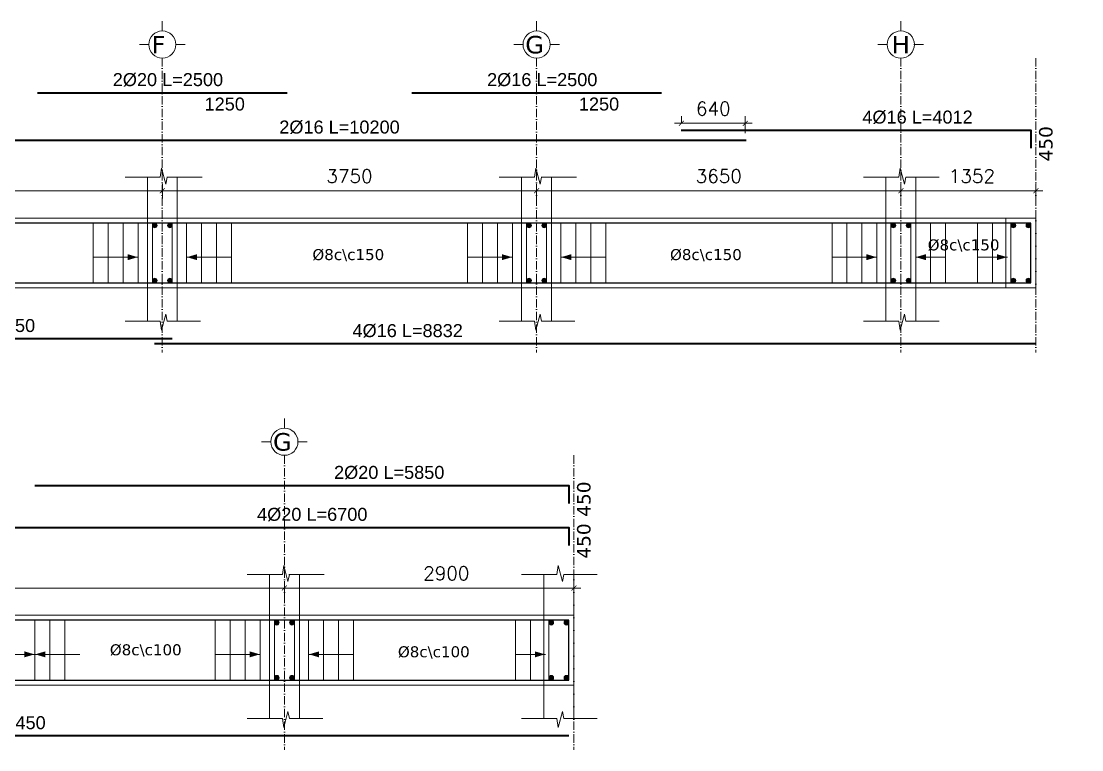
# Model space of a CAD drawing. Header units: inches. Extents: x -17020 to 43805, y -10194 to 123061.
# Drawn here: x 42259 to 43322, y 113080 to 113809 of the extents above; entities that cross this region are included whole.
import ezdxf

# ---------------------------------------------------------------- set-up
doc = ezdxf.new("R2010")
doc.units = ezdxf.units.IN
doc.header["$LTSCALE"] = 0.7
doc.header["$MEASUREMENT"] = 0
doc.linetypes.add('ACAD_ISO10W100', pattern=[18, 12, -3, 0, -3])
doc.layers.get('0').update_dxf_attribs({"lineweight": 13})
doc.layers.get('Defpoints').update_dxf_attribs({"lineweight": 5})
for name, color, linetype, lineweight in [('axis', 254, 'ACAD_ISO10W100', 9), ('BEAM FRAME', 5, 'Continuous', 18), ('COLUMN', 4, 'Continuous', 20), ('elevline', 30, 'Continuous', 20), ('FRAME 070', 5, 'Continuous', 60), ('hatch', 9, 'Continuous', 9), ('renforcment', 141, 'Continuous', 40), ('tex', 3, 'Continuous', 25), ('TEXT', 3, 'Continuous', 25), ('top rein. extension', 50, 'Continuous', 20), ('top renforcment', 7, 'Continuous', 40)]:
    doc.layers.add(name, color=color, linetype=linetype, lineweight=lineweight)
doc.styles.add('100', font='romans.shx', dxfattribs={"height": 13.5})
doc.styles.add('romanc', font='verdana.ttf', dxfattribs={"height": 250})
doc.styles.get("Standard").update_dxf_attribs({"font": 'arial.ttf', "height": 13})
doc.dimstyles.new('100', dxfattribs={"dimtxt": 13.5, "dimasz": 5, "dimexe": 7, "dimexo": 7, "dimgap": 8, "dimtad": 1, "dimdec": 0, "dimlfac": 10, "dimzin": 4, "dimdsep": 46, "dimtxsty": '100', "dimblk": 'ARCHTICK', "dimcen": 0.09, "dimdle": 7, "dimclrd": 1, "dimclre": 8, "dimclrt": 2, "dimadec": 0, "dimazin": 1, "dimtfac": 1, "dimtdec": 0, "dimtix": 1, "dimtofl": 0, "dimtmove": 0, "dimatfit": 3, "dimldrblk": 'ARCHTICK', "dimfxl": 0.18, "dimtolj": 1, "dimtzin": 0, "dimlwd": -1, "dimlwe": -1, "dimarcsym": 0})
doc.dimstyles.get("Standard").update_dxf_attribs({"dimtxt": 13, "dimasz": 5, "dimexe": 0.18, "dimexo": 0.0625, "dimgap": 6, "dimtad": 1, "dimdec": 0, "dimlfac": 10, "dimzin": 0, "dimdsep": 46, "dimtxsty": 'Standard', "dimblk": 'ARCHTICK', "dimcen": 0.09, "dimse1": 1, "dimse2": 1, "dimclrd": 1, "dimclre": 7, "dimclrt": 3, "dimadec": 0, "dimazin": 0, "dimtfac": 1, "dimtdec": 0, "dimtix": 1, "dimtofl": 0, "dimtmove": 0, "dimatfit": 3, "dimldrblk": 'ARCHTICK', "dimfxl": 1, "dimtolj": 1, "dimtzin": 0, "dimarcsym": 0})

# ---------------------------------------------------------------- blocks, each defined once
blk = doc.blocks.new('*D211')
at = {"layer": 'Defpoints', "color": 0, "transparency": 16777216}
for p in [(41965.7, 113690.2, -0.5), (41965.7, 113690.2), (42985.7, 113690.2, -167.8)]:
    blk.add_point(p, dxfattribs=at)
at = {"layer": 'TEXT', "color": 3, "transparency": 16777216, "insert": (42578.2, 113703.2), "char_height": 13, "attachment_point": 5}
blk.add_mtext('\\A1;2%%C16 L=10200', dxfattribs=at)
blk = doc.blocks.new('_ArchTick')
at = {"color": 0, "linetype": 'ByBlock', "lineweight": 0, "const_width": 0.15}
blk.add_lwpolyline([(-0.5, -0.5), (0.5, 0.5)], dxfattribs=at)
blk = doc.blocks.new('*D212')
at = {"color": 8, "transparency": 16777216}
for p, q in [((42775.7, 113633.2), (42775.7, 113646.6)), ((43140.7, 113633.6), (43140.7, 113646.6))]:
    blk.add_line(p, q, dxfattribs=at)
at = {"color": 1, "transparency": 16777216}
blk.add_line((42768.7, 113639.6), (43147.7, 113639.6), dxfattribs=at)
at = {"layer": 'Defpoints', "color": 0, "transparency": 16777216}
for p in [(43140.7, 113639.6), (42775.7, 113626.2), (43140.7, 113626.6)]:
    blk.add_point(p, dxfattribs=at)
at = {"color": 1, "transparency": 16777216, "xscale": 5, "yscale": 5, "zscale": 5, "rotation": 180}
blk.add_blockref('_ArchTick', (42775.7, 113639.6), dxfattribs=at)
at = {"color": 1, "transparency": 16777216, "xscale": 5, "yscale": 5, "zscale": 5}
blk.add_blockref('_ArchTick', (43140.7, 113639.6), dxfattribs=at)
at = {"color": 2, "transparency": 16777216, "insert": (42958.2, 113654.3), "char_height": 13.5, "attachment_point": 5, "style": '100'}
blk.add_mtext('\\A1;3650', dxfattribs=at)
blk = doc.blocks.new('*D213')
at = {"layer": 'Defpoints', "color": 0, "transparency": 16777216}
for p in [(42920.7, 113700.2, -157.8), (42920.7, 113700.2), (43321.9, 113700.2, -218.5)]:
    blk.add_point(p, dxfattribs=at)
at = {"layer": 'TEXT', "color": 3, "transparency": 16777216, "insert": (43157.3, 113713.2), "char_height": 13, "attachment_point": 5}
blk.add_mtext('\\A1;4%%C16 L=4012', dxfattribs=at)
blk = doc.blocks.new('*D215')
at = {"color": 1, "transparency": 16777216}
blk.add_line((42991.7, 113707.2), (42913.7, 113707.2), dxfattribs=at)
at = {"color": 8, "transparency": 16777216}
for p, q in [((42920.7, 113707.2), (42920.7, 113714.2)), ((42984.7, 113697.2), (42984.7, 113714.2))]:
    blk.add_line(p, q, dxfattribs=at)
at = {"layer": 'Defpoints', "color": 0, "transparency": 16777216}
for p in [(42920.7, 113707.2), (42920.7, 113700.2), (42984.7, 113690.2)]:
    blk.add_point(p, dxfattribs=at)
at = {"color": 1, "transparency": 16777216, "xscale": 5, "yscale": 5, "zscale": 5, "rotation": 180}
blk.add_blockref('_ArchTick', (42920.7, 113707.2), dxfattribs=at)
at = {"color": 1, "transparency": 16777216, "xscale": 5, "yscale": 5, "zscale": 5}
blk.add_blockref('_ArchTick', (42984.7, 113707.2), dxfattribs=at)
at = {"color": 2, "transparency": 16777216, "insert": (42952.7, 113721.9), "char_height": 13.5, "attachment_point": 5, "style": '100'}
blk.add_mtext('\\A1;640', dxfattribs=at)
blk = doc.blocks.new('*D214')
at = {"color": 8, "transparency": 16777216}
for p, q in [((42025.7, 113630.7), (42025.7, 113646.6)), ((42400.7, 113633), (42400.7, 113646.6))]:
    blk.add_line(p, q, dxfattribs=at)
at = {"color": 1, "transparency": 16777216}
blk.add_line((42407.7, 113639.6), (42018.7, 113639.6), dxfattribs=at)
at = {"layer": 'Defpoints', "color": 0, "transparency": 16777216}
for p in [(42025.7, 113639.6), (42025.7, 113623.7), (42400.7, 113626)]:
    blk.add_point(p, dxfattribs=at)
at = {"color": 1, "transparency": 16777216, "xscale": 5, "yscale": 5, "zscale": 5, "rotation": 180}
blk.add_blockref('_ArchTick', (42025.7, 113639.6), dxfattribs=at)
at = {"color": 1, "transparency": 16777216, "xscale": 5, "yscale": 5, "zscale": 5}
blk.add_blockref('_ArchTick', (42400.7, 113639.6), dxfattribs=at)
at = {"color": 2, "transparency": 16777216, "insert": (42213.2, 113654.3), "char_height": 13.5, "attachment_point": 5, "style": '100'}
blk.add_mtext('\\A1;3750', dxfattribs=at)
blk = doc.blocks.new('*D207')
at = {"layer": 'Defpoints', "color": 0, "transparency": 16777216}
for p in [(42015.7, 113491.4, -13652.7), (42410.7, 113491.4, -37100.9), (42410.7, 113491.4)]:
    blk.add_point(p, dxfattribs=at)
at = {"layer": 'TEXT', "color": 3, "transparency": 16777216, "insert": (42218, 113504.4), "char_height": 13, "attachment_point": 5}
blk.add_mtext('\\A1;4%%C16 L=3950', dxfattribs=at)
blk = doc.blocks.new('*D208')
at = {"color": 8, "transparency": 16777216}
for p, q in [((43140.7, 113633.5), (43140.7, 113646.6)), ((43275.9, 113633.3), (43275.9, 113646.6))]:
    blk.add_line(p, q, dxfattribs=at)
at = {"color": 1, "transparency": 16777216}
blk.add_line((43282.9, 113639.6), (43133.7, 113639.6), dxfattribs=at)
at = {"layer": 'Defpoints', "color": 0, "transparency": 16777216}
for p in [(43140.7, 113639.6), (43140.7, 113626.5), (43275.9, 113626.3)]:
    blk.add_point(p, dxfattribs=at)
at = {"color": 1, "transparency": 16777216, "xscale": 5, "yscale": 5, "zscale": 5, "rotation": 180}
blk.add_blockref('_ArchTick', (43140.7, 113639.6), dxfattribs=at)
at = {"color": 1, "transparency": 16777216, "xscale": 5, "yscale": 5, "zscale": 5}
blk.add_blockref('_ArchTick', (43275.9, 113639.6), dxfattribs=at)
at = {"color": 2, "transparency": 16777216, "insert": (43211.8, 113654.3), "char_height": 13.5, "attachment_point": 5, "style": '100'}
blk.add_mtext('\\A1;1352', dxfattribs=at)
blk = doc.blocks.new('*D209')
at = {"layer": 'Defpoints', "color": 0, "transparency": 16777216}
for p in [(42392.7, 113486.3, -13652.7), (43275.9, 113486.3, -37100.9), (43275.9, 113486.3)]:
    blk.add_point(p, dxfattribs=at)
at = {"layer": 'TEXT', "color": 3, "transparency": 16777216, "insert": (42646.5, 113499.3), "char_height": 13, "attachment_point": 5}
blk.add_mtext('\\A1;4%%C16 L=8832', dxfattribs=at)
blk = doc.blocks.new('*D210')
at = {"color": 8, "transparency": 16777216}
for p, q in [((42400.7, 113632), (42400.7, 113646.6)), ((42775.7, 113633.2), (42775.7, 113646.6))]:
    blk.add_line(p, q, dxfattribs=at)
at = {"color": 1, "transparency": 16777216}
blk.add_line((42782.7, 113639.6), (42393.7, 113639.6), dxfattribs=at)
at = {"layer": 'Defpoints', "color": 0, "transparency": 16777216}
for p in [(42400.7, 113639.6), (42400.7, 113625), (42775.7, 113626.2)]:
    blk.add_point(p, dxfattribs=at)
at = {"color": 1, "transparency": 16777216, "xscale": 5, "yscale": 5, "zscale": 5, "rotation": 180}
blk.add_blockref('_ArchTick', (42400.7, 113639.6), dxfattribs=at)
at = {"color": 1, "transparency": 16777216, "xscale": 5, "yscale": 5, "zscale": 5}
blk.add_blockref('_ArchTick', (42775.7, 113639.6), dxfattribs=at)
at = {"color": 2, "transparency": 16777216, "insert": (42588.2, 113654.3), "char_height": 13.5, "attachment_point": 5, "style": '100'}
blk.add_mtext('\\A1;3750', dxfattribs=at)
blk = doc.blocks.new('*D221')
at = {"layer": 'Defpoints', "color": 0, "transparency": 16777216}
for p in [(42275.7, 113737.7, -203.1), (42275.7, 113737.7), (42525.7, 113737.7, -189.9)]:
    blk.add_point(p, dxfattribs=at)
at = {"layer": 'TEXT', "color": 3, "transparency": 16777216, "insert": (42406.3, 113750.7), "char_height": 13, "attachment_point": 5}
blk.add_mtext('\\A1;2%%C20 L=2500', dxfattribs=at)
blk = doc.blocks.new('*D222')
at = {"layer": 'Defpoints', "color": 0, "transparency": 16777216}
for p in [(42400.7, 113736.2), (42525.7, 113736.2), (42525.7, 113713.8)]:
    blk.add_point(p, dxfattribs=at)
at = {"layer": 'TEXT', "color": 3, "transparency": 16777216, "insert": (42463.2, 113726.4), "char_height": 13, "attachment_point": 5}
blk.add_mtext('\\A1;1250', dxfattribs=at)
blk = doc.blocks.new('*D223')
at = {"layer": 'Defpoints', "color": 0, "transparency": 16777216}
for p in [(42650.7, 113737.7, -203.1), (42650.7, 113737.7), (42900.7, 113737.7, -189.9)]:
    blk.add_point(p, dxfattribs=at)
at = {"layer": 'TEXT', "color": 3, "transparency": 16777216, "insert": (42781.3, 113750.7), "char_height": 13, "attachment_point": 5}
blk.add_mtext('\\A1;2%%C16 L=2500', dxfattribs=at)
blk = doc.blocks.new('*D224')
at = {"layer": 'Defpoints', "color": 0, "transparency": 16777216}
for p in [(42775.7, 113736.2), (42900.7, 113736.2), (42900.7, 113713.8)]:
    blk.add_point(p, dxfattribs=at)
at = {"layer": 'TEXT', "color": 3, "transparency": 16777216, "insert": (42838.2, 113726.4), "char_height": 13, "attachment_point": 5}
blk.add_mtext('\\A1;1250', dxfattribs=at)
blk = doc.blocks.new('*D259')
at = {"color": 8, "transparency": 16777216}
for p, q in [((42523, 113235.4), (42523, 113248.7)), ((42813, 113235.8), (42813, 113248.7))]:
    blk.add_line(p, q, dxfattribs=at)
at = {"color": 1, "transparency": 16777216}
blk.add_line((42516, 113241.7), (42820, 113241.7), dxfattribs=at)
at = {"layer": 'Defpoints', "color": 0, "transparency": 16777216}
for p in [(42813, 113241.7), (42523, 113228.4), (42813, 113228.8, 217.9)]:
    blk.add_point(p, dxfattribs=at)
at = {"color": 1, "transparency": 16777216, "xscale": 5, "yscale": 5, "zscale": 5, "rotation": 180}
blk.add_blockref('_ArchTick', (42523, 113241.7), dxfattribs=at)
at = {"color": 1, "transparency": 16777216, "xscale": 5, "yscale": 5, "zscale": 5}
blk.add_blockref('_ArchTick', (42813, 113241.7), dxfattribs=at)
at = {"color": 2, "transparency": 16777216, "insert": (42685.2, 113256.5), "char_height": 13.5, "attachment_point": 5, "style": '100'}
blk.add_mtext('\\A1;2900', dxfattribs=at)
blk = doc.blocks.new('*D260')
at = {"layer": 'Defpoints', "color": 0, "transparency": 16777216}
for p in [(42188, 113302.3, -157.8), (42188, 113302.3), (42858, 113302.3, -218.5)]:
    blk.add_point(p, dxfattribs=at)
at = {"layer": 'TEXT', "color": 3, "transparency": 16777216, "insert": (42550.9, 113315.3), "char_height": 13, "attachment_point": 5}
blk.add_mtext('\\A1;4%%C20 L=6700', dxfattribs=at)
blk = doc.blocks.new('*D261')
at = {"color": 8, "transparency": 16777216}
for p, q in [((41773, 113232.8), (41773, 113248.7)), ((42523, 113237.5), (42523, 113248.7))]:
    blk.add_line(p, q, dxfattribs=at)
at = {"color": 1, "transparency": 16777216}
blk.add_line((42530, 113241.7), (41766, 113241.7), dxfattribs=at)
at = {"layer": 'Defpoints', "color": 0, "transparency": 16777216}
for p in [(41773, 113241.7), (42523, 113230.5), (41773, 113225.8)]:
    blk.add_point(p, dxfattribs=at)
at = {"color": 1, "transparency": 16777216, "xscale": 5, "yscale": 5, "zscale": 5, "rotation": 180}
blk.add_blockref('_ArchTick', (41773, 113241.7), dxfattribs=at)
at = {"color": 1, "transparency": 16777216, "xscale": 5, "yscale": 5, "zscale": 5}
blk.add_blockref('_ArchTick', (42523, 113241.7), dxfattribs=at)
at = {"color": 2, "transparency": 16777216, "insert": (42148, 113256.5), "char_height": 13.5, "attachment_point": 5, "style": '100'}
blk.add_mtext('\\A1;7500', dxfattribs=at)
blk = doc.blocks.new('*D263')
at = {"layer": 'Defpoints', "color": 0, "transparency": 16777216}
for p in [(41763, 113093.6, -13652.7), (42808, 113093.6, -37100.9), (42808, 113093.6)]:
    blk.add_point(p, dxfattribs=at)
at = {"layer": 'TEXT', "color": 3, "transparency": 16777216, "insert": (42223.5, 113106.6), "char_height": 13, "attachment_point": 5}
blk.add_mtext('\\A1;5%%C20 L=10450', dxfattribs=at)
blk = doc.blocks.new('*D273')
at = {"layer": 'Defpoints', "color": 0, "transparency": 16777216}
for p in [(42273, 113344.3, -157.8), (42273, 113344.3), (42858, 113344.3, -218.5)]:
    blk.add_point(p, dxfattribs=at)
at = {"layer": 'TEXT', "color": 3, "transparency": 16777216, "insert": (42628, 113357.3), "char_height": 13, "attachment_point": 5}
blk.add_mtext('\\A1;2%%C20 L=5850', dxfattribs=at)

msp = doc.modelspace()

# ---------------------------------------------------------------- hatches: boundary and pattern name
at = {"layer": 'elevline'}
for points in [[(42395.45, 113604.9, 1), (42390.69, 113604.9, 1)], [(42405.94, 113604.9, -1), (42410.69, 113604.9, -1)], [(42770.45, 113604.9, 1), (42765.69, 113604.9, 1)], [(42780.94, 113604.9, -1), (42785.69, 113604.9, -1)], [(43135.45, 113604.9, 1), (43130.69, 113604.9, 1)], [(43145.94, 113604.9, -1), (43150.69, 113604.9, -1)], [(43255.62, 113604.9, 1), (43250.87, 113604.9, 1)], [(43266.11, 113604.9, -1), (43270.87, 113604.9, -1)], [(42395.45, 113549.66, -1), (42390.69, 113549.66, -1)], [(42405.94, 113549.66, 1), (42410.69, 113549.66, 1)], [(42770.45, 113549.66, -1), (42765.69, 113549.66, -1)], [(42780.94, 113549.66, 1), (42785.69, 113549.66, 1)], [(43135.45, 113549.66, -1), (43130.69, 113549.66, -1)], [(43145.94, 113549.66, 1), (43150.69, 113549.66, 1)], [(43255.62, 113549.66, -1), (43250.87, 113549.66, -1)], [(43266.11, 113549.66, 1), (43270.87, 113549.66, 1)], [(42517.74, 113207.07, 1), (42512.98, 113207.07, 1)], [(42528.22, 113207.07, -1), (42532.98, 113207.07, -1)], [(42792.74, 113207.07, 1), (42787.98, 113207.07, 1)], [(42803.22, 113207.07, -1), (42807.98, 113207.07, -1)], [(42517.74, 113151.83, -1), (42512.98, 113151.83, -1)], [(42528.22, 113151.83, 1), (42532.98, 113151.83, 1)], [(42792.74, 113151.83, -1), (42787.98, 113151.83, -1)], [(42803.22, 113151.83, 1), (42807.98, 113151.83, 1)]]:
    msp.add_hatch(color=256, dxfattribs=at).paths.add_polyline_path(points)

# ---------------------------------------------------------------- linework, layer by layer
at = {"layer": 'axis'}
for p, q in [((42400.69, 113772.47), (42400.69, 113477.54)), ((42775.69, 113772.47), (42775.69, 113477.54)), ((43140.69, 113772.47), (43140.69, 113477.54)), ((43275.87, 113772.47), (43275.87, 113477.54)), ((42522.98, 113374.64), (42522.98, 113079.71)), ((42812.98, 113374.64), (42812.98, 113079.71))]:
    msp.add_line(p, q, dxfattribs=at)
at = {"layer": 'BEAM FRAME', "elevation": 217.91}
for points in [[(42010.69, 113542.28), (43275.87, 113542.28), (43275.87, 113612.28), (42010.69, 113612.28)], [(41757.98, 113144.45), (42812.98, 113144.45), (42812.98, 113214.45), (41757.98, 113214.45)]]:
    msp.add_lwpolyline(points, close=True, dxfattribs=at)
at = {"layer": 'COLUMN', "lineweight": 20}
for p, q in [((42385.69, 113653.21, 217.91), (42385.69, 113612.28, 217.91)), ((42415.69, 113653.21, 217.91), (42415.69, 113612.28, 217.91)), ((42760.69, 113653.21, 217.91), (42760.69, 113612.28, 217.91)), ((42790.69, 113653.21, 217.91), (42790.69, 113612.28, 217.91)), ((43125.69, 113653.21, 217.91), (43125.69, 113612.28, 217.91)), ((43155.69, 113653.21, 217.91), (43155.69, 113612.28, 217.91)), ((42385.69, 113508.86, 217.91), (42385.69, 113542.28, 217.91)), ((42415.69, 113508.86, 217.91), (42415.69, 113542.28, 217.91)), ((42760.69, 113508.86, 217.91), (42760.69, 113542.28, 217.91)), ((42790.69, 113508.86, 217.91), (42790.69, 113542.28, 217.91)), ((43125.69, 113508.86, 217.91), (43125.69, 113542.28, 217.91)), ((43155.69, 113508.86, 217.91), (43155.69, 113542.28, 217.91)), ((42507.98, 113255.38, 217.91), (42507.98, 113214.45, 217.91)), ((42537.98, 113255.38, 217.91), (42537.98, 113214.45, 217.91)), ((42782.98, 113255.38, 217.91), (42782.98, 113214.45, 217.91)), ((42812.98, 113255.38, 217.91), (42812.98, 113214.45, 217.91)), ((42507.98, 113111.02, 217.91), (42507.98, 113144.45, 217.91)), ((42537.98, 113111.02, 217.91), (42537.98, 113144.45, 217.91)), ((42782.98, 113111.02, 217.91), (42782.98, 113144.45, 217.91)), ((42812.98, 113111.02, 217.91), (42812.98, 113144.45, 217.91))]:
    msp.add_line(p, q, dxfattribs=at)
at = {"layer": 'elevline'}
for p, q in [((42331.42, 113547.28), (42331.42, 113607.28)), ((42346.42, 113547.28), (42346.42, 113607.28)), ((42361.42, 113547.28), (42361.42, 113607.28)), ((42376.38, 113547.28), (42376.38, 113607.28)), ((42425, 113547.28), (42425, 113607.28)), ((42439.96, 113547.28), (42439.96, 113607.28)), ((42454.96, 113547.28), (42454.96, 113607.28)), ((42469.96, 113547.28), (42469.96, 113607.28)), ((42706.42, 113547.28), (42706.42, 113607.28)), ((42721.42, 113547.28), (42721.42, 113607.28)), ((42736.42, 113547.28), (42736.42, 113607.28)), ((42751.38, 113547.28), (42751.38, 113607.28)), ((42800, 113547.28), (42800, 113607.28)), ((42814.96, 113547.28), (42814.96, 113607.28)), ((42829.96, 113547.28), (42829.96, 113607.28)), ((42844.96, 113547.28), (42844.96, 113607.28)), ((43071.62, 113547.28), (43071.62, 113607.28)), ((43086.62, 113547.28), (43086.62, 113607.28)), ((43101.62, 113547.28), (43101.62, 113607.28)), ((43116.58, 113547.28), (43116.58, 113607.28)), ((43130.65, 113547.28), (43130.65, 113607.28)), ((43170.19, 113547.28), (43170.19, 113607.28)), ((43185.19, 113547.28), (43185.19, 113607.28)), ((43217.37, 113547.28), (43217.37, 113607.28)), ((43232.37, 113547.28), (43232.37, 113607.28)), ((43250.83, 113547.28), (43250.83, 113607.28)), ((42272.98, 113149.45), (42272.98, 113209.45)), ((42287.94, 113149.45), (42287.94, 113209.45)), ((42302.94, 113149.45), (42302.94, 113209.45)), ((42453.71, 113149.45), (42453.71, 113209.45)), ((42468.71, 113149.45), (42468.71, 113209.45)), ((42483.71, 113149.45), (42483.71, 113209.45)), ((42498.67, 113149.45), (42498.67, 113209.45)), ((42547.29, 113149.45), (42547.29, 113209.45)), ((42562.25, 113149.45), (42562.25, 113209.45)), ((42577.25, 113149.45), (42577.25, 113209.45)), ((42592.25, 113149.45), (42592.25, 113209.45)), ((42754.48, 113149.45), (42754.48, 113209.45)), ((42769.48, 113149.45), (42769.48, 113209.45)), ((42787.94, 113149.45), (42787.94, 113209.45))]:
    msp.add_line(p, q, dxfattribs=at)
for centre in [(42393.07, 113604.9), (42408.31, 113604.9), (42768.07, 113604.9), (42783.31, 113604.9), (43133.07, 113604.9), (43148.31, 113604.9), (43253.25, 113604.9), (43268.49, 113604.9), (42393.07, 113549.66), (42408.31, 113549.66), (42768.07, 113549.66), (42783.31, 113549.66), (43133.07, 113549.66), (43148.31, 113549.66), (43253.25, 113549.66), (43268.49, 113549.66), (42515.36, 113207.07), (42530.6, 113207.07), (42790.36, 113207.07), (42805.6, 113207.07), (42515.36, 113151.83), (42530.6, 113151.83), (42790.36, 113151.83), (42805.6, 113151.83)]:
    msp.add_circle(centre, 2.38, dxfattribs=at)
at = {"layer": 'FRAME 070', "lineweight": 20}
for p, q in [((42398.66, 113653.21, 217.91), (42400.01, 113662.21, 217.91)), ((42400.01, 113662.21, 217.91), (42404.19, 113646.13, 217.91)), ((42773.66, 113653.21, 217.91), (42775.01, 113662.21, 217.91)), ((42775.01, 113662.21, 217.91), (42779.19, 113646.13, 217.91)), ((43138.66, 113653.21, 217.91), (43140.01, 113662.21, 217.91)), ((43140.01, 113662.21, 217.91), (43144.19, 113646.13, 217.91)), ((42363.3, 113653.21, 217.91), (42398.66, 113653.21, 217.91)), ((42404.19, 113646.13, 217.91), (42405.7, 113653.21, 217.91)), ((42405.22, 113653.21, 217.91), (42440.58, 113653.21, 217.91)), ((42738.3, 113653.21, 217.91), (42773.66, 113653.21, 217.91)), ((42779.19, 113646.13, 217.91), (42780.7, 113653.21, 217.91)), ((42780.22, 113653.21, 217.91), (42815.58, 113653.21, 217.91)), ((43103.3, 113653.21, 217.91), (43138.66, 113653.21, 217.91)), ((43144.19, 113646.13, 217.91), (43145.7, 113653.21, 217.91)), ((43145.7, 113653.21, 217.91), (43179.09, 113653.21, 217.91)), ((42400.01, 113499.86, 217.91), (42404.19, 113515.93, 217.91)), ((42404.19, 113515.93, 217.91), (42405.7, 113508.86, 217.91)), ((42775.01, 113499.86, 217.91), (42779.19, 113515.93, 217.91)), ((42779.19, 113515.93, 217.91), (42780.7, 113508.86, 217.91)), ((43140.01, 113499.86, 217.91), (43144.19, 113515.93, 217.91)), ((43144.19, 113515.93, 217.91), (43145.7, 113508.86, 217.91)), ((42363.3, 113508.86, 217.91), (42398.66, 113508.86, 217.91)), ((42398.66, 113508.86, 217.91), (42400.01, 113499.86, 217.91)), ((42405.7, 113508.86, 217.91), (42439.09, 113508.86, 217.91)), ((42738.3, 113508.86, 217.91), (42773.66, 113508.86, 217.91)), ((42773.66, 113508.86, 217.91), (42775.01, 113499.86, 217.91)), ((42780.7, 113508.86, 217.91), (42814.09, 113508.86, 217.91)), ((43103.3, 113508.86, 217.91), (43138.66, 113508.86, 217.91)), ((43138.66, 113508.86, 217.91), (43140.01, 113499.86, 217.91)), ((43145.7, 113508.86, 217.91), (43179.09, 113508.86, 217.91)), ((42520.95, 113255.38, 217.91), (42522.3, 113264.38, 217.91)), ((42522.3, 113264.38, 217.91), (42526.48, 113248.3, 217.91)), ((42795.95, 113255.38, 217.91), (42797.3, 113264.38, 217.91)), ((42797.3, 113264.38, 217.91), (42801.48, 113248.3, 217.91)), ((42485.59, 113255.38, 217.91), (42520.95, 113255.38, 217.91)), ((42526.48, 113248.3, 217.91), (42527.99, 113255.38, 217.91)), ((42527.51, 113255.38, 217.91), (42562.87, 113255.38, 217.91)), ((42760.59, 113255.38, 217.91), (42795.95, 113255.38, 217.91)), ((42801.48, 113248.3, 217.91), (42802.99, 113255.38, 217.91)), ((42802.99, 113255.38, 217.91), (42836.38, 113255.38, 217.91)), ((42485.59, 113111.02, 217.91), (42520.95, 113111.02, 217.91)), ((42520.95, 113111.02, 217.91), (42522.3, 113102.02, 217.91)), ((42522.3, 113102.02, 217.91), (42526.48, 113118.1, 217.91)), ((42526.48, 113118.1, 217.91), (42527.99, 113111.02, 217.91)), ((42527.99, 113111.02, 217.91), (42561.38, 113111.02, 217.91)), ((42760.59, 113111.02, 217.91), (42795.95, 113111.02, 217.91)), ((42795.95, 113111.02, 217.91), (42797.3, 113102.02, 217.91)), ((42797.3, 113102.02, 217.91), (42801.48, 113118.1, 217.91)), ((42801.48, 113118.1, 217.91), (42802.99, 113111.02, 217.91)), ((42802.99, 113111.02, 217.91), (42836.38, 113111.02, 217.91))]:
    msp.add_line(p, q, dxfattribs=at)
at = {"layer": 'FRAME 070', "lineweight": 15}
for points in [[(42385.69, 113542.28), (42415.69, 113542.28), (42415.69, 113612.28), (42385.69, 113612.28)], [(42760.69, 113542.28), (42790.69, 113542.28), (42790.69, 113612.28), (42760.69, 113612.28)], [(43125.69, 113542.28), (43155.69, 113542.28), (43155.69, 113612.28), (43125.69, 113612.28)], [(43245.87, 113542.28), (43275.87, 113542.28), (43275.87, 113612.28), (43245.87, 113612.28)], [(42507.98, 113144.45), (42537.98, 113144.45), (42537.98, 113214.45), (42507.98, 113214.45)], [(42782.98, 113144.45), (42812.98, 113144.45), (42812.98, 113214.45), (42782.98, 113214.45)]]:
    msp.add_lwpolyline(points, close=True, dxfattribs=at)
at = {"layer": 'hatch'}
for p, q in [((42400.69, 113809.45), (42400.69, 113799.71)), ((42775.69, 113809.45), (42775.69, 113799.71)), ((43140.49, 113809.45), (43140.49, 113799.71)), ((42377.77, 113785.97), (42387.5, 113785.97)), ((42423.62, 113785.97), (42413.88, 113785.97)), ((42752.77, 113785.97), (42762.5, 113785.97)), ((42798.62, 113785.97), (42788.88, 113785.97)), ((43117.57, 113785.97), (43127.3, 113785.97)), ((43163.42, 113785.97), (43153.68, 113785.97)), ((42522.98, 113411.62), (42522.98, 113401.88)), ((42500.06, 113388.14), (42509.79, 113388.14)), ((42545.9, 113388.14), (42536.17, 113388.14))]:
    msp.add_line(p, q, dxfattribs=at)
for centre in [(42400.69, 113786.09), (42775.69, 113786.09), (43140.49, 113786.09), (42522.98, 113388.26)]:
    msp.add_circle(centre, 13.62, dxfattribs=at)
at = {"layer": 'renforcment', "lineweight": -2, "elevation": 217.91}
for points in [[(42015.69, 113547.28), (43270.87, 113547.28), (43270.87, 113607.28), (42015.69, 113607.28)], [(41762.98, 113149.45), (42807.98, 113149.45), (42807.98, 113209.45), (41762.98, 113209.45)]]:
    msp.add_lwpolyline(points, close=True, dxfattribs=at)
at = {"layer": 'top rein. extension'}
for p, q in [((42376.38, 113573.12), (42331.42, 113573.12)), ((42425, 113573.12), (42469.96, 113573.12)), ((42751.38, 113573.12), (42706.42, 113573.12)), ((42800, 113573.12), (42844.96, 113573.12)), ((43116.58, 113573.12), (43071.62, 113573.12)), ((43155.23, 113573.12), (43185.19, 113573.12)), ((43247.33, 113573.12), (43217.37, 113573.12)), ((42272.98, 113175.29), (42228.02, 113175.29)), ((42272.98, 113175.29), (42317.94, 113175.29)), ((42498.67, 113175.29), (42453.71, 113175.29)), ((42547.29, 113175.29), (42592.25, 113175.29)), ((42784.44, 113175.29), (42754.48, 113175.29))]:
    msp.add_line(p, q, dxfattribs=at)
for points in [[(42365.91, 113576.12), (42376.03, 113573.12), (42365.91, 113570.12)], [(42435.48, 113576.12), (42425.35, 113573.12), (42435.48, 113570.12)], [(42740.91, 113576.12), (42751.03, 113573.12), (42740.91, 113570.12)], [(42810.48, 113576.12), (42800.35, 113573.12), (42810.48, 113570.12)], [(43106.11, 113576.12), (43116.23, 113573.12), (43106.11, 113570.12)], [(43165.7, 113576.12), (43155.58, 113573.12), (43165.7, 113570.12)], [(43236.85, 113576.12), (43246.98, 113573.12), (43236.85, 113570.12)], [(42262.51, 113178.29), (42272.63, 113175.29), (42262.51, 113172.29)], [(42283.45, 113178.29), (42273.33, 113175.29), (42283.45, 113172.29)], [(42488.19, 113178.29), (42498.32, 113175.29), (42488.19, 113172.29)], [(42557.77, 113178.29), (42547.64, 113175.29), (42557.77, 113172.29)], [(42773.97, 113178.29), (42784.09, 113175.29), (42773.97, 113172.29)]]:
    msp.add_solid(points, dxfattribs=at)
at = {"layer": 'top renforcment'}
for p, q in [((42410.69, 113491.41), (42015.69, 113491.41)), ((43275.87, 113486.29), (42392.69, 113486.29)), ((42807.98, 113093.58), (41762.98, 113093.58))]:
    msp.add_line(p, q, dxfattribs=at)
for points in [[(42275.69, 113737.72), (42525.69, 113737.72)], [(42650.69, 113737.72), (42900.69, 113737.72)], [(42920.66, 113700.16), (43270.87, 113700.16), (43270.87, 113682.27)], [(42015.69, 113669.88), (42015.69, 113690.16), (42985.66, 113690.16)], [(42272.98, 113344.29), (42807.98, 113344.29), (42807.98, 113326.4)], [(42187.95, 113302.33), (42807.98, 113302.33), (42807.98, 113284.44)]]:
    msp.add_lwpolyline(points, dxfattribs=at)
at = {"layer": 'top renforcment', "lineweight": 15}
for points in [[(42390.69, 113547.28), (42410.69, 113547.28), (42410.69, 113607.28), (42390.69, 113607.28)], [(42765.69, 113547.28), (42785.69, 113547.28), (42785.69, 113607.28), (42765.69, 113607.28)], [(43130.69, 113547.28), (43150.69, 113547.28), (43150.69, 113607.28), (43130.69, 113607.28)], [(43250.87, 113547.28), (43270.87, 113547.28), (43270.87, 113607.28), (43250.87, 113607.28)], [(42512.98, 113149.45), (42532.98, 113149.45), (42532.98, 113209.45), (42512.98, 113209.45)], [(42787.98, 113149.45), (42807.98, 113149.45), (42807.98, 113209.45), (42787.98, 113209.45)]]:
    msp.add_lwpolyline(points, close=True, dxfattribs=at)

# ---------------------------------------------------------------- texts
at = {"layer": 'tex', "style": 'romanc'}
for s, p in [('%%C8c\\c150', (43167.47, 113579.93, -33436.19)), ('%%C8c\\c150', (42551.04, 113570.21, -33436.19)), ('%%C8c\\c150', (42909.32, 113570.21, -33436.19)), ('%%C8c\\c100', (42348.1, 113174.38, -33218.28)), ('%%C8c\\c100', (42636.7, 113172.38, -33436.19))]:
    msp.add_text(s, height=11, dxfattribs=at).set_placement(p)
at = {"layer": 'TEXT', "style": 'romanc'}
for s, p in [('F', (42389.98, 113777.17)), ('G', (42764.29, 113777.17)), ('H', (43131.47, 113777.17)), ('G', (42511.58, 113379.34))]:
    msp.add_text(s, height=17.6, dxfattribs=at).set_placement(p)
for p in [(43292.54, 113668.98, -73175.05), (42829.66, 113313.12, -73175.05), (42829.66, 113271.15, -73175.05)]:
    msp.add_text('450', height=13.5, rotation=90, dxfattribs=at).set_placement(p)

# ---------------------------------------------------------------- dimensions: what is measured, and where the dimension line sits
dim = msp.add_linear_dim(base=(42920.66, 113707.16), p1=(42984.66, 113690.16), p2=(42920.66, 113700.16), dimstyle='100')
dim.commit()
dim.dimension.update_dxf_attribs({"geometry": '*D215', "text_midpoint": (42952.66, 113721.91)})
for base, p1, p2, picture, middle in [((42025.69, 113639.58), (42400.69, 113625.99), (42025.69, 113623.67), '*D214', (42213.19, 113639.58)), ((42400.69, 113639.58), (42775.69, 113626.23), (42400.69, 113625.01), '*D210', (42588.19, 113639.58)), ((43140.69, 113639.58), (43275.87, 113626.26), (43140.69, 113626.47), '*D208', (43211.78, 113639.58)), ((41772.98, 113241.75), (42522.98, 113230.48), (41772.98, 113225.84), '*D261', (42147.98, 113241.75))]:
    dim = msp.add_linear_dim(base=base, p1=p1, p2=p2, angle=180, dimstyle='100')
    dim.commit()
    dim.dimension.update_dxf_attribs({"geometry": picture, "text_midpoint": middle, "dimtype": 160})
for base, p1, p2, picture, middle in [((43140.69, 113639.58), (42775.69, 113626.23), (43140.69, 113626.58), '*D212', (42958.19, 113639.58)), ((42812.98, 113241.75), (42522.98, 113228.4), (42812.98, 113228.75, 217.91), '*D259', (42685.19, 113241.75))]:
    dim = msp.add_linear_dim(base=base, p1=p1, p2=p2, dimstyle='100')
    dim.commit()
    dim.dimension.update_dxf_attribs({"geometry": picture, "text_midpoint": middle, "dimtype": 160})
at = {"layer": 'TEXT'}
for base, p1, p2, angle, text, picture, middle in [((42275.69, 113737.72), (42525.69, 113737.72, -189.88), (42275.69, 113737.72, -203.15), 180, '2%%C20 L=<>', '*D221', (42406.26, 113737.72)), ((42650.69, 113737.72), (42900.69, 113737.72, -189.88), (42650.69, 113737.72, -203.15), 180, '2%%C16 L=<>', '*D223', (42781.26, 113737.72)), ((42920.66, 113700.16), (43321.87, 113700.16, -218.54), (42920.66, 113700.16, -157.78), 180, '4%%C16 L=<>', '*D213', (43157.28, 113700.16)), ((41965.69, 113690.16), (42985.66, 113690.16, -167.76), (41965.69, 113690.16, -0.48), 180, '2%%C16 L=<>', '*D211', (42578.17, 113690.16)), ((42410.69, 113491.41, 12366.96), (42015.69, 113491.41, -1285.72), (42410.69, 113491.41, -24733.92), 0, '4%%C16 L=<>', '*D207', (42218, 113491.41, 12366.96)), ((43275.87, 113486.29, 12366.96), (42392.69, 113486.29, -1285.72), (43275.87, 113486.29, -24733.92), 0, '4%%C16 L=<>', '*D209', (42646.46, 113486.29, 12366.96)), ((42272.98, 113344.29), (42857.98, 113344.29, -218.54), (42272.98, 113344.29, -157.78), 180, '2%%C20 L=<>', '*D273', (42628.02, 113344.29)), ((42187.95, 113302.33), (42857.98, 113302.33, -218.54), (42187.95, 113302.33, -157.78), 180, '4%%C20 L=<>', '*D260', (42550.9, 113302.33)), ((42807.98, 113093.58, 12366.96), (41762.98, 113093.58, -1285.72), (42807.98, 113093.58, -24733.92), 0, '5%%C20 L=<>', '*D263', (42223.5, 113093.58, 12366.96))]:
    dim = msp.add_linear_dim(base=base, p1=p1, p2=p2, angle=angle, text=text, dimstyle='Standard', override={"dimsd1": 1, "dimsd2": 1, "dimfxl": 0.1, "dimfxlon": 1}, dxfattribs=at)
    dim.commit()
    dim.dimension.update_dxf_attribs({"geometry": picture, "text_midpoint": middle, "dimtype": 161})
for base, p1, p2, picture, middle in [((42525.69, 113713.76), (42400.69, 113736.15), (42525.69, 113736.15), '*D222', (42463.19, 113726.39)), ((42900.69, 113713.76), (42775.69, 113736.15), (42900.69, 113736.15), '*D224', (42838.19, 113726.39))]:
    dim = msp.add_linear_dim(base=base, p1=p1, p2=p2, dimstyle='Standard', override={"dimsd1": 1, "dimsd2": 1, "dimfxl": 0.1, "dimfxlon": 1}, dxfattribs=at)
    dim.commit()
    dim.dimension.update_dxf_attribs({"geometry": picture, "text_midpoint": middle})

doc.saveas('drawing.dxf')
